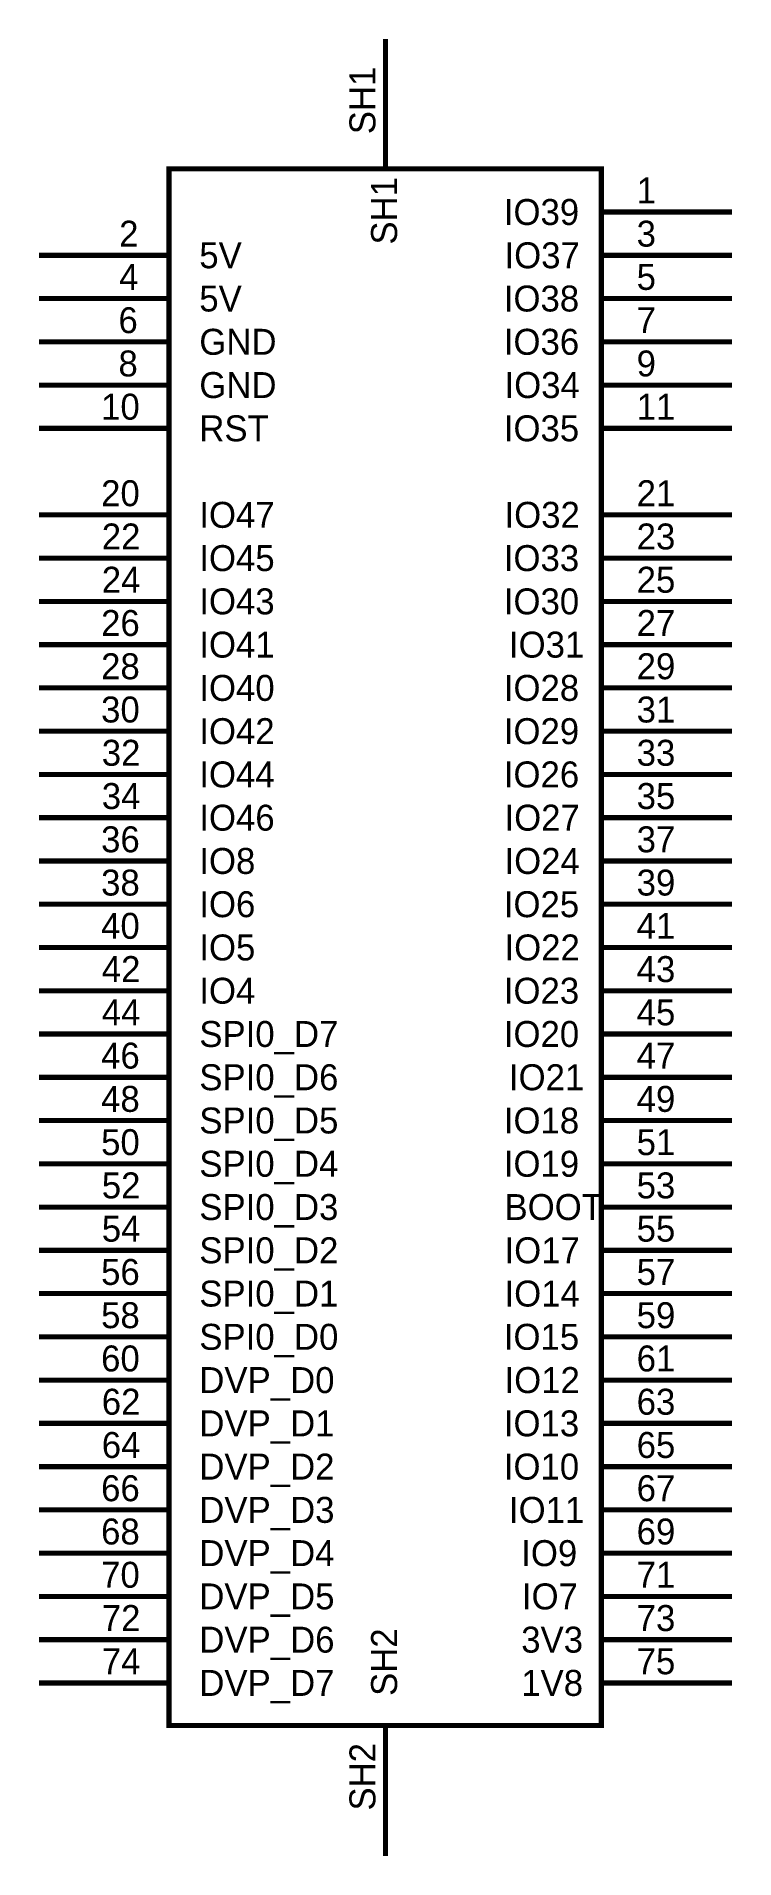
# Model space of a CAD drawing. Header units: millimetres. Extents: x -8 to 33, y -99 to 8.
import ezdxf

# ---------------------------------------------------------------- set-up
doc = ezdxf.new("R2010")
doc.units = ezdxf.units.MM
doc.layers.add('Sheet', color=255, linetype='Continuous')

msp = doc.modelspace()

# ---------------------------------------------------------------- linework, layer by layer
at = {"layer": 'Sheet', "const_width": 0.3}
for points in [[(12.7, 0), (12.7, 7.62)], [(0, 0), (25.36, 0), (25.36, -91.4), (0, -91.4), (0, 0)], [(25.4, -2.54), (33.02, -2.54)], [(0, -5.08), (-7.62, -5.08)], [(25.4, -5.08), (33.02, -5.08)], [(0, -7.62), (-7.62, -7.62)], [(25.4, -7.62), (33.02, -7.62)], [(0, -10.16), (-7.62, -10.16)], [(25.4, -10.16), (33.02, -10.16)], [(0, -12.7), (-7.62, -12.7)], [(25.4, -12.7), (33.02, -12.7)], [(0, -15.24), (-7.62, -15.24)], [(25.4, -15.24), (33.02, -15.24)], [(0, -20.32), (-7.62, -20.32)], [(25.4, -20.32), (33.02, -20.32)], [(0, -22.86), (-7.62, -22.86)], [(25.4, -22.86), (33.02, -22.86)], [(0, -25.4), (-7.62, -25.4)], [(25.4, -25.4), (33.02, -25.4)], [(0, -27.94), (-7.62, -27.94)], [(25.4, -27.94), (33.02, -27.94)], [(0, -30.48), (-7.62, -30.48)], [(25.4, -30.48), (33.02, -30.48)], [(0, -33.02), (-7.62, -33.02)], [(25.4, -33.02), (33.02, -33.02)], [(0, -35.56), (-7.62, -35.56)], [(25.4, -35.56), (33.02, -35.56)], [(0, -38.1), (-7.62, -38.1)], [(25.4, -38.1), (33.02, -38.1)], [(0, -40.64), (-7.62, -40.64)], [(25.4, -40.64), (33.02, -40.64)], [(0, -43.18), (-7.62, -43.18)], [(25.4, -43.18), (33.02, -43.18)], [(0, -45.72), (-7.62, -45.72)], [(25.4, -45.72), (33.02, -45.72)], [(0, -48.26), (-7.62, -48.26)], [(25.4, -48.26), (33.02, -48.26)], [(0, -50.8), (-7.62, -50.8)], [(25.4, -50.8), (33.02, -50.8)], [(0, -53.34), (-7.62, -53.34)], [(25.4, -53.34), (33.02, -53.34)], [(0, -55.88), (-7.62, -55.88)], [(25.4, -55.88), (33.02, -55.88)], [(0, -58.42), (-7.62, -58.42)], [(25.4, -58.42), (33.02, -58.42)], [(0, -60.96), (-7.62, -60.96)], [(25.4, -60.96), (33.02, -60.96)], [(0, -63.5), (-7.62, -63.5)], [(25.4, -63.5), (33.02, -63.5)], [(0, -66.04), (-7.62, -66.04)], [(25.4, -66.04), (33.02, -66.04)], [(0, -68.58), (-7.62, -68.58)], [(25.4, -68.58), (33.02, -68.58)], [(0, -71.12), (-7.62, -71.12)], [(25.4, -71.12), (33.02, -71.12)], [(0, -73.66), (-7.62, -73.66)], [(25.4, -73.66), (33.02, -73.66)], [(0, -76.2), (-7.62, -76.2)], [(25.4, -76.2), (33.02, -76.2)], [(0, -78.74), (-7.62, -78.74)], [(25.4, -78.74), (33.02, -78.74)], [(0, -81.28), (-7.62, -81.28)], [(25.4, -81.28), (33.02, -81.28)], [(0, -83.82), (-7.62, -83.82)], [(25.4, -83.82), (33.02, -83.82)], [(0, -86.36), (-7.62, -86.36)], [(25.4, -86.36), (33.02, -86.36)], [(0, -88.9), (-7.62, -88.9)], [(25.4, -88.9), (33.02, -88.9)], [(12.7, -91.44), (12.7, -99.06)]]:
    msp.add_lwpolyline(points, dxfattribs=at)

# ---------------------------------------------------------------- texts
at = {"layer": 'Sheet'}
for s, p in [('SH1', (12.11, 2.03)), ('SH1', (13.38, -4.45)), ('SH2', (13.38, -89.66)), ('SH2', (12.11, -96.39))]:
    msp.add_text(s, height=1.524, rotation=90, dxfattribs=at).set_placement(p)
for s, height, p in [('1', 1.52, (27.43, -2.03)), ('IO39', 1.524, (19.64, -3.3)), ('2', 1.52, (-2.92, -4.57)), ('3', 1.52, (27.43, -4.57)), ('5V', 1.524, (1.78, -5.84)), ('IO37', 1.524, (19.68, -5.84)), ('4', 1.52, (-2.92, -7.11)), ('5', 1.52, (27.43, -7.11)), ('5V', 1.524, (1.78, -8.38)), ('IO38', 1.524, (19.64, -8.38)), ('6', 1.52, (-2.96, -9.65)), ('7', 1.52, (27.43, -9.65)), ('GND', 1.524, (1.78, -10.92)), ('IO36', 1.524, (19.64, -10.92)), ('8', 1.52, (-2.96, -12.19)), ('9', 1.52, (27.43, -12.19)), ('GND', 1.524, (1.78, -13.46)), ('IO34', 1.524, (19.68, -13.46)), ('10', 1.524, (-3.98, -14.73)), ('11', 1.524, (27.43, -14.73)), ('RST', 1.524, (1.78, -16)), ('IO35', 1.524, (19.64, -16)), ('20', 1.524, (-3.98, -19.81)), ('21', 1.524, (27.43, -19.81)), ('IO47', 1.524, (1.78, -21.08)), ('IO32', 1.524, (19.68, -21.08)), ('22', 1.524, (-3.94, -22.35)), ('23', 1.524, (27.43, -22.35)), ('IO45', 1.524, (1.78, -23.62)), ('IO33', 1.524, (19.64, -23.62)), ('24', 1.524, (-3.94, -24.89)), ('25', 1.524, (27.43, -24.89)), ('IO43', 1.524, (1.78, -26.16)), ('IO30', 1.524, (19.64, -26.16)), ('26', 1.524, (-3.98, -27.43)), ('27', 1.524, (27.43, -27.43)), ('IO41', 1.524, (1.78, -28.7)), ('IO31', 1.524, (19.94, -28.7)), ('28', 1.524, (-3.98, -29.97)), ('29', 1.524, (27.43, -29.97)), ('IO40', 1.524, (1.78, -31.24)), ('IO28', 1.524, (19.64, -31.24)), ('30', 1.524, (-3.98, -32.51)), ('31', 1.524, (27.43, -32.51)), ('IO42', 1.524, (1.78, -33.78)), ('IO29', 1.524, (19.64, -33.78)), ('32', 1.524, (-3.94, -35.05)), ('33', 1.524, (27.43, -35.05)), ('IO44', 1.524, (1.78, -36.32)), ('IO26', 1.524, (19.64, -36.32)), ('34', 1.524, (-3.94, -37.59)), ('35', 1.524, (27.43, -37.59)), ('IO46', 1.524, (1.78, -38.86)), ('IO27', 1.524, (19.68, -38.86)), ('36', 1.524, (-3.98, -40.13)), ('37', 1.524, (27.43, -40.13)), ('IO8', 1.524, (1.78, -41.4)), ('IO24', 1.524, (19.68, -41.4)), ('38', 1.524, (-3.98, -42.67)), ('39', 1.524, (27.43, -42.67)), ('IO6', 1.524, (1.78, -43.94)), ('IO25', 1.524, (19.64, -43.94)), ('40', 1.524, (-3.98, -45.21)), ('41', 1.524, (27.43, -45.21)), ('IO5', 1.524, (1.78, -46.48)), ('IO22', 1.524, (19.68, -46.48)), ('42', 1.524, (-3.94, -47.75)), ('43', 1.524, (27.43, -47.75)), ('IO4', 1.524, (1.78, -49.02)), ('IO23', 1.524, (19.64, -49.02)), ('44', 1.524, (-3.94, -50.29)), ('45', 1.524, (27.43, -50.29)), ('SPI0_D7', 1.524, (1.78, -51.56)), ('IO20', 1.524, (19.64, -51.56)), ('46', 1.524, (-3.98, -52.83)), ('47', 1.524, (27.43, -52.83)), ('SPI0_D6', 1.524, (1.78, -54.1)), ('IO21', 1.524, (19.94, -54.1)), ('48', 1.524, (-3.98, -55.37)), ('49', 1.524, (27.43, -55.37)), ('SPI0_D5', 1.524, (1.78, -56.64)), ('IO18', 1.524, (19.64, -56.64)), ('50', 1.524, (-3.98, -57.91)), ('51', 1.524, (27.43, -57.91)), ('SPI0_D4', 1.524, (1.78, -59.18)), ('IO19', 1.524, (19.64, -59.18)), ('52', 1.524, (-3.94, -60.45)), ('53', 1.524, (27.43, -60.45)), ('SPI0_D3', 1.524, (1.78, -61.72)), ('BOOT', 1.524, (19.68, -61.72)), ('54', 1.524, (-3.94, -62.99)), ('55', 1.524, (27.43, -62.99)), ('SPI0_D2', 1.524, (1.78, -64.26)), ('IO17', 1.524, (19.68, -64.26)), ('56', 1.524, (-3.98, -65.53)), ('57', 1.524, (27.43, -65.53)), ('SPI0_D1', 1.524, (1.78, -66.8)), ('IO14', 1.524, (19.68, -66.8)), ('58', 1.524, (-3.98, -68.07)), ('59', 1.524, (27.43, -68.07)), ('SPI0_D0', 1.524, (1.78, -69.34)), ('IO15', 1.524, (19.64, -69.34)), ('60', 1.524, (-3.98, -70.61)), ('61', 1.524, (27.43, -70.61)), ('DVP_D0', 1.524, (1.78, -71.88)), ('IO12', 1.524, (19.68, -71.88)), ('62', 1.524, (-3.94, -73.15)), ('63', 1.524, (27.43, -73.15)), ('DVP_D1', 1.524, (1.78, -74.42)), ('IO13', 1.524, (19.64, -74.42)), ('64', 1.524, (-3.94, -75.69)), ('65', 1.524, (27.43, -75.69)), ('DVP_D2', 1.524, (1.78, -76.96)), ('IO10', 1.524, (19.64, -76.96)), ('66', 1.524, (-3.98, -78.23)), ('67', 1.524, (27.43, -78.23)), ('DVP_D3', 1.524, (1.78, -79.5)), ('IO11', 1.524, (19.94, -79.5)), ('68', 1.524, (-3.98, -80.77)), ('69', 1.524, (27.43, -80.77)), ('DVP_D4', 1.524, (1.78, -82.04)), ('IO9', 1.524, (20.66, -82.04)), ('70', 1.524, (-3.98, -83.31)), ('71', 1.524, (27.43, -83.31)), ('DVP_D5', 1.524, (1.78, -84.58)), ('IO7', 1.524, (20.7, -84.58)), ('72', 1.524, (-3.94, -85.85)), ('73', 1.524, (27.43, -85.85)), ('DVP_D6', 1.524, (1.78, -87.12)), ('3V3', 1.524, (20.66, -87.12)), ('74', 1.524, (-3.94, -88.39)), ('75', 1.524, (27.43, -88.39)), ('DVP_D7', 1.524, (1.78, -89.66)), ('1V8', 1.524, (20.66, -89.66))]:
    msp.add_text(s, height=height, dxfattribs=at).set_placement(p)

doc.saveas('drawing.dxf')
